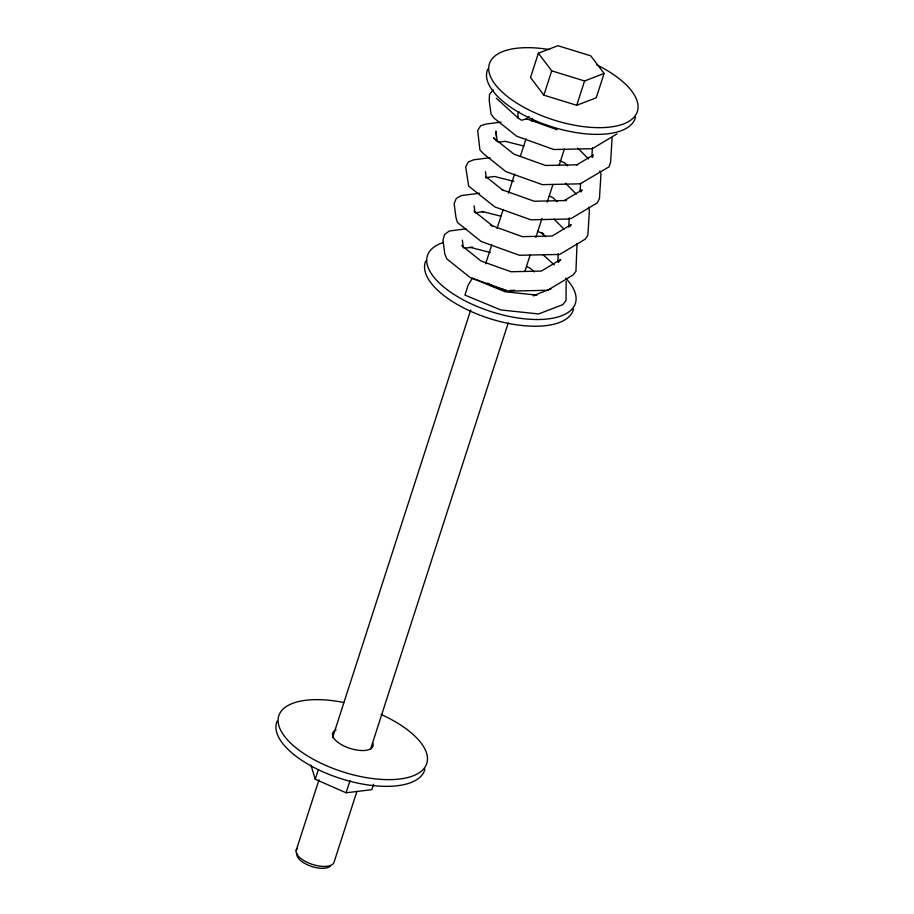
<?xml version="1.0" encoding="UTF-8"?>
<svg xmlns="http://www.w3.org/2000/svg" width="914" height="914" viewBox="0 0 914 914"><rect width="100%" height="100%" fill="white"/><g stroke="black" fill="none" stroke-linecap="round" stroke-linejoin="round"><path stroke-width="1.37" d="M566.154 281.146L566.029 300.478L562.681 304.773M557.757 261.838L558.248 253.818M568.702 227.163L569.273 217.863M580.104 191.472L580.596 183.486M591.861 156.991L592.432 147.577M612.106 137.797L610.621 162.144L609.01 166.851L580.184 183.828L542.379 184.651L505.922 171.626L483.7 153.86L479.953 149.987L477.668 130.451L480.73 125.698L486.214 124.041L501.043 122.11M538.369 53.218L530.52 77.541L543.864 95.17L576.734 105.293L596.236 97.775L604.097 73.463L590.741 55.823L557.883 45.7L538.369 53.218L551.725 70.846L584.583 80.969L604.097 73.463M373.575 784.258L371.827 789.673L346.075 792.781L315.25 779.242L318.312 769.771M296.17 850.397L318.986 779.791M332.582 737.689L470.733 309.949M485.642 263.78L491.789 244.769M497.045 228.477L503.191 209.466M508.458 193.162L514.593 174.163M520.294 156.5L525.996 138.848M531.697 121.196L532.576 118.477M543.864 95.17L551.725 70.846M346.075 792.781L350.016 780.602M576.734 105.293L584.583 80.969M356.894 791.467L334.09 862.073A19.845 8.603 17.9 0 1 310.623 863.787A19.845 8.603 17.9 0 1 297.347 848.432M370.49 749.366L508.218 322.985M524.876 271.389L530.143 255.086M535.844 237.434L541.979 218.423M547.246 202.131L552.947 184.479M559.094 165.468L564.349 149.176M592.489 157.322L593.3 154.969L576.78 164.886M518.866 111.611L517.85 113.702L518.272 118.169L521.517 120.202L526.35 119.003L529.092 116.626M581.041 191.997L582.138 189.872L564.372 200.532M569.913 226.523L571.204 224.558L552.125 236.006L522.351 236.657L490.281 225.084L492.875 226.124L473.92 210.974M558.431 262.238L560.716 259.45L541.317 271.092L511.052 271.744L481.038 261.027L461.696 245.569M493.263 89.903L489.516 94.359L489.207 100.323L491.001 113.964L494.097 118.157L516.753 136.255L553.861 149.519L592.329 148.685L616.973 133.89M551.256 288.744L533.193 295.69L536.986 295.142L505.065 291.749L472.332 278.279L468.174 285.088L464.94 295.085L500.701 309.926L538.609 313.948L562.121 304.899M498.53 142.173L505.202 141.304L523.973 146.069M490.087 157.688L473.681 159.813L468.299 161.949L465.706 166.874L468.654 186.125L494.931 206.964L530.92 219.817L568.257 219.006L571.57 218.286L597.265 202.874L599.458 198.601L600.966 174.083L599.767 170.941M485.368 177.67L494.543 176.482L513.897 181.383M479.439 193.231L461.501 195.55L456.337 198.372L454.144 203.616L455.983 217.635L457.503 222.548L481.232 241.513L519.403 255.269L559.734 254.435L585.291 239.102L587.873 235.161L589.381 210.608L588.525 207.284M475.2 212.779L483.632 211.682M465.991 228.854L449.254 231.025L444.581 234.532L442.993 240.199L444.821 254.069L446.82 258.879L470.162 277.525L508.23 291.132L547.635 290.275L572.872 275.125L575.923 271.401L577.065 243.41M464.426 248.242L472.744 247.168M577.488 164.783L545.624 165.48L513.988 154.18L493.537 137.831L496.348 140.733M566.509 200.52L534.176 201.229L502.083 189.758M482.021 211.442L500.666 216.161M469.876 247.294L490.327 252.481M526.076 118.626L557.049 129.697M526.533 266.545L530.28 268.248L534.324 271.915M559.688 160.578L564.681 162.932L567.663 165.948M549.268 195.962L553.119 197.778L557.049 201.754M537.512 231.231L543.75 234.178L541.636 232.784L545.544 236.726M485.688 176.482L503.306 190.558M496.291 98.221L518.272 118.169M542.95 254.64L554.261 264.911M577.774 148.079L588.57 158.99M565.446 183.166L576.346 194.168M554.033 219.086L563.995 229.14M310.966 765.167L315.25 779.242M497.285 141.704L495.902 131.113L496.405 137.146M485.46 171.638L486.282 177.876M474.126 205.81L474.949 212.105M462.358 240.154L463.364 247.82M424.884 769.234A77.736 33.715 17.9 0 1 339.825 778.294A77.736 33.715 17.9 0 1 277.159 721.1M381.058 714.44A77.736 33.715 17.9 0 1 407.827 777.517A77.736 33.715 17.9 0 1 286.322 738.558A77.736 33.715 17.9 0 1 343.893 702.512M372.809 743.105A21.171 9.174 17.9 0 1 348.451 747.858A21.171 9.174 17.9 0 1 336.101 729.886M330.342 866.152A17.994 7.803 17.9 0 1 310.132 865.912A17.994 7.803 17.9 0 1 297.027 853.779M635.47 117.243A77.736 33.715 17.9 0 1 550.411 126.315A77.736 33.715 17.9 0 1 487.745 69.121M596.728 64.848A77.736 33.715 17.9 0 1 617.087 125.858A77.736 33.715 17.9 0 1 497.707 87.493A77.736 33.715 17.9 0 1 549.177 49.562M573.512 309.103A77.736 33.715 17.9 0 1 488.442 318.175A77.736 33.715 17.9 0 1 425.775 260.97M565.675 278.164A77.736 33.715 17.9 0 1 546.755 319.055A77.736 33.715 17.9 0 1 447.769 290.138A77.736 33.715 17.9 0 1 443.484 242.461M514.525 290.184A21.171 9.174 17.9 0 1 510.058 290.389M504.996 289.841A21.171 9.174 17.9 0 1 490.898 284.997M489.79 284.368A21.171 9.174 17.9 0 1 487.71 283.054"/></g></svg>
